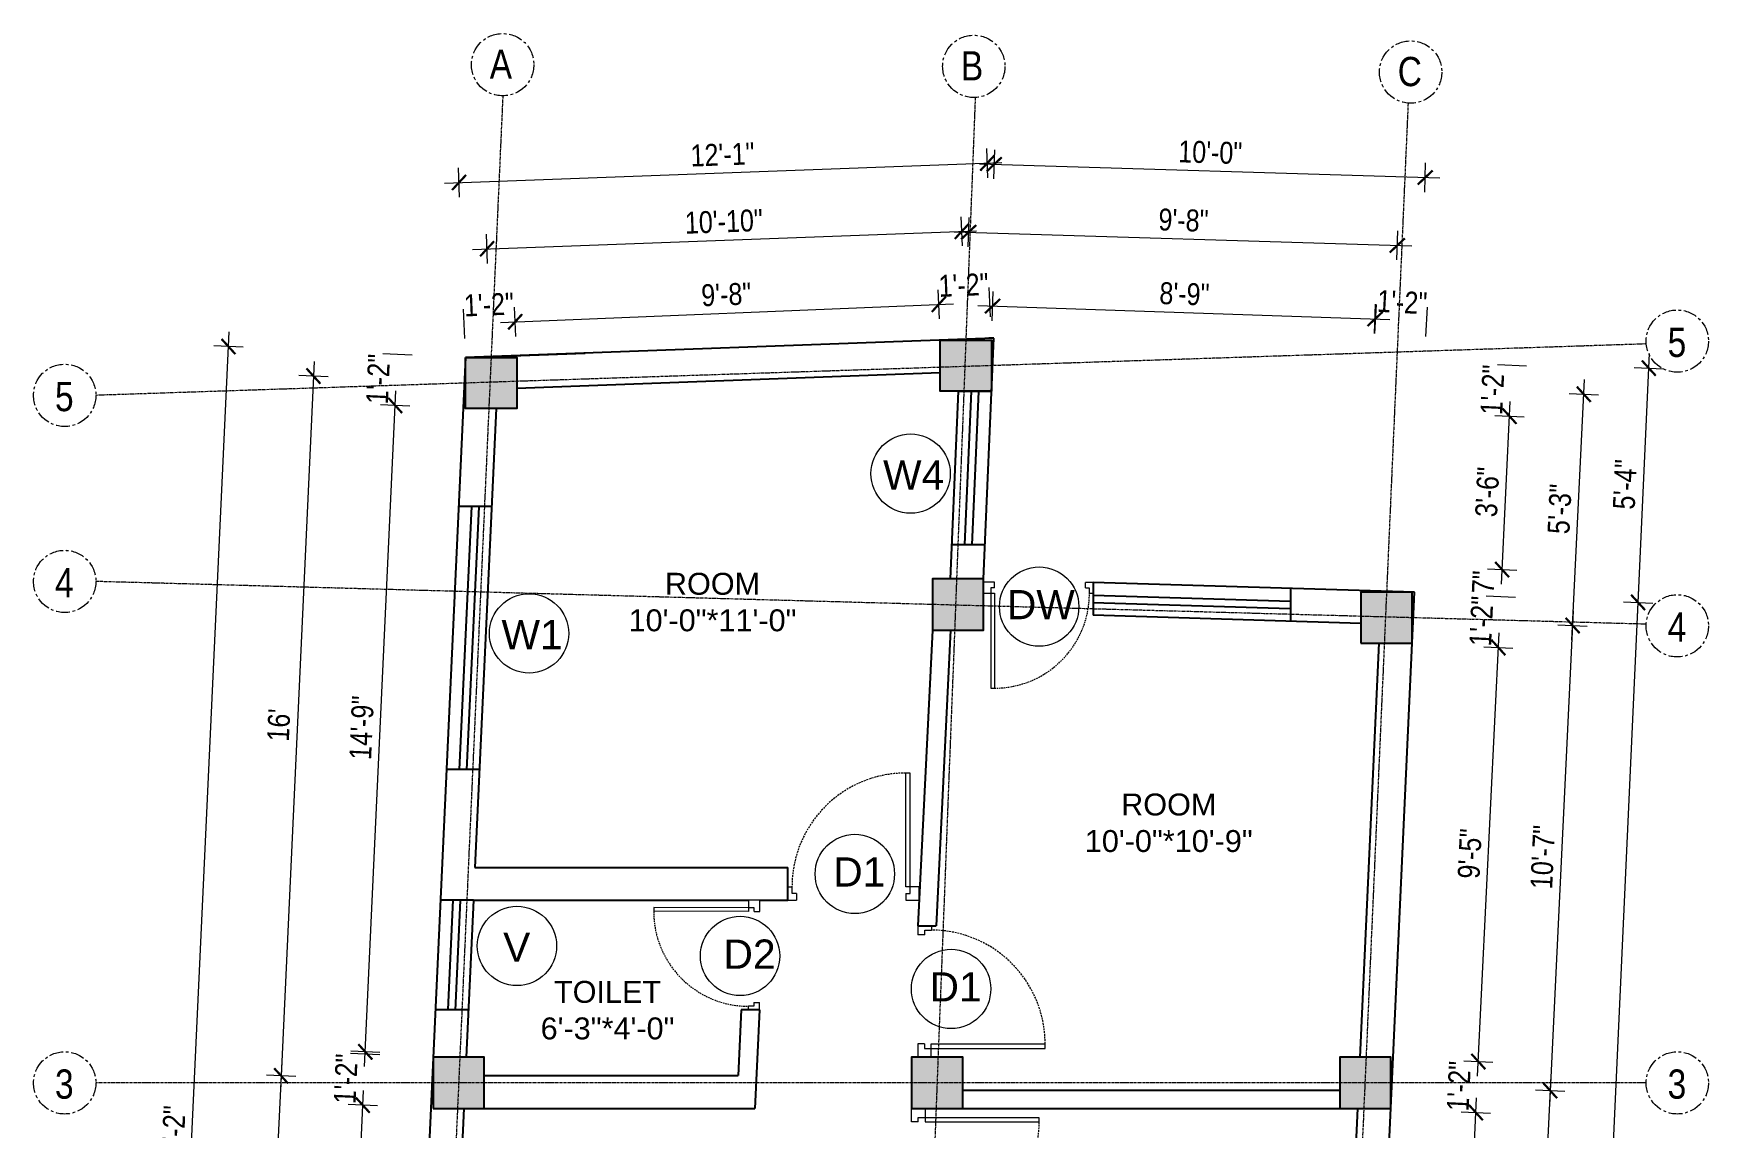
# Model space of a CAD drawing. Header units: inches. Extents: x -10117506 to -5032697, y -6529230 to -3254494.
# Drawn here: x -5047214.2 to -5046755.7, y -3259251 to -3258951.2 of the extents above; entities that cross this region are included whole.
import ezdxf

# ---------------------------------------------------------------- set-up
doc = ezdxf.new("R2010")
doc.units = ezdxf.units.IN
doc.header["$LTSCALE"] = 2
doc.header["$MEASUREMENT"] = 0
doc.header["$PDMODE"] = 34
doc.linetypes.add('CENTER', pattern=[2, 1.25, -0.25, 0.25, -0.25])
doc.linetypes.add('HIDDEN', pattern=[0.375, 0.25, -0.125])
doc.layers.get('0').update_dxf_attribs({"linetype": 'CONTINUOUS'})
doc.layers.get('DEFPOINTS').update_dxf_attribs({"color": 141, "linetype": 'CONTINUOUS'})
for name, color, linetype, lineweight in [('Annotate-Lite.w', 177, 'CONTINUOUS', 9), ('Annotations-Bold.w', 177, 'CONTINUOUS', 13), ('DIM 1-100', 4, 'CONTINUOUS', 13), ('Door-Window.w', 4, 'CONTINUOUS', 15), ('TEXT', 181, 'CONTINUOUS', 25)]:
    doc.layers.add(name, color=color, linetype=linetype, lineweight=lineweight)
doc.styles.add('ARAIL', font='ARIALN.TTF')
doc.styles.add('arial.', font='arial.ttf')
doc.styles.add('gaurav', font='arial.ttf')
doc.styles.get("Standard").update_dxf_attribs({"font": 'ARIALN.TTF'})
doc.dimstyles.new('1 by 96', dxfattribs={"dimtxt": 6, "dimasz": 4, "dimexe": 4, "dimexo": 4, "dimgap": 2, "dimtad": 1, "dimdec": 0, "dimzin": 0, "dimdsep": 46, "dimlunit": 4, "dimtxsty": 'Standard', "dimblk": 'ARCHTICK', "dimcen": 0, "dimdle": 4, "dimadec": 0, "dimazin": 0, "dimtfac": 1, "dimtdec": 0, "dimtix": 1, "dimtofl": 0, "dimtmove": 1, "dimatfit": 3, "dimldrblk": 'ARCHTICK', "dimfxl": 4, "dimfxlon": 1, "dimtolj": 1, "dimtzin": 0, "dimlwd": -1, "dimlwe": -1, "dimarcsym": 0})

# ---------------------------------------------------------------- blocks, each defined once
blk = doc.blocks.new('3-0')
at = {"ltscale": 3}
for p, q in [((11063.05, 10097.68), (11065.97, 10099.9)), ((11063.05, 10097.68), (11064.53, 10095.73)), ((11065.25, 10097.81), (11066.71, 10098.92)), ((11065.99, 10096.84), (11065.25, 10097.81)), ((11065.97, 10099.9), (11066.71, 10098.92)), ((11065.99, 10096.84), (11064.53, 10095.73)), ((11085.5, 10074.13), (11110.32, 10092.96)), ((11086.24, 10073.15), (11111.05, 10091.97)), ((11111.05, 10091.97), (11110.32, 10092.96)), ((11084.04, 10073.02), (11082.57, 10071.91)), ((11082.57, 10071.91), (11084.79, 10068.98)), ((11084.04, 10073.02), (11084.78, 10072.04)), ((11084.78, 10072.04), (11086.24, 10073.15)), ((11084.79, 10068.98), (11087.72, 10071.2)), ((11086.24, 10073.15), (11085.5, 10074.13)), ((11087.72, 10071.2), (11086.24, 10073.15))]:
    blk.add_line(p, q, dxfattribs=at)
at = {"layer": 'Door-Window.w', "color": 9, "linetype": 'HIDDEN', "lineweight": 18}
blk.add_arc((11085.5, 10074.13), 31.16, 37.1906, 127.1465, dxfattribs=at)
blk = doc.blocks.new('_ArchTick')
at = {"color": 0, "linetype": 'ByBlock', "const_width": 0.15}
blk.add_lwpolyline([(-0.5, -0.5), (0.5, 0.5)], dxfattribs=at)
blk = doc.blocks.new('*D769')
at = {"layer": 'DEFPOINTS', "color": 0, "ltscale": 0.5, "transparency": 16777216}
for p in [(-5047095.94, -3259046.92), (-5047146.42, -3259236.59), (-5047104.8, -3259238.51)]:
    blk.add_point(p, dxfattribs=at)
at = {"layer": 'DIM 1-100', "color": 0, "ltscale": 0.5, "transparency": 16777216}
for p, q in [((-5047137.38, -3259041), (-5047146.6, -3259240.58)), ((-5047133.57, -3259045.18), (-5047141.56, -3259044.81)), ((-5047142.42, -3259236.77), (-5047150.42, -3259236.4))]:
    blk.add_line(p, q, dxfattribs=at)
at = {"layer": 'DIM 1-100', "color": 0, "ltscale": 0.5, "transparency": 16777216, "xscale": 4, "yscale": 4, "zscale": 4}
for p, rotation in [((-5047137.57, -3259045), 87.35377427643434), ((-5047146.42, -3259236.59), 267.3537742764343)]:
    blk.add_blockref('_ArchTick', p, dxfattribs=dict(at, rotation=rotation))
at = {"layer": 'DIM 1-100', "color": 0, "ltscale": 0.5, "transparency": 16777216, "insert": (-5047147.05, -3259140.56), "char_height": 6, "attachment_point": 5, "rotation": 87.3538}
blk.add_mtext("\\A1;16'", dxfattribs=at)
blk = doc.blocks.new('*D770')
at = {"layer": 'DEFPOINTS', "color": 0, "ltscale": 0.5, "transparency": 16777216}
for p in [(-5047104.8, -3259238.51), (-5047152.66, -3259371.59), (-5047111.04, -3259373.51)]:
    blk.add_point(p, dxfattribs=at)
at = {"layer": 'DIM 1-100', "color": 0, "ltscale": 0.5, "transparency": 16777216}
for p, q in [((-5047146.24, -3259232.59), (-5047152.84, -3259375.58)), ((-5047142.42, -3259236.77), (-5047150.42, -3259236.4)), ((-5047148.66, -3259371.77), (-5047156.66, -3259371.4))]:
    blk.add_line(p, q, dxfattribs=at)
at = {"layer": 'DIM 1-100', "color": 0, "ltscale": 0.5, "transparency": 16777216, "xscale": 4, "yscale": 4, "zscale": 4}
for p, rotation in [((-5047146.42, -3259236.59), 87.35377427643306), ((-5047152.66, -3259371.59), 267.353774276433)]:
    blk.add_blockref('_ArchTick', p, dxfattribs=dict(at, rotation=rotation))
at = {"layer": 'DIM 1-100', "color": 0, "ltscale": 0.5, "transparency": 16777216, "insert": (-5047154.6, -3259303.85), "char_height": 6, "attachment_point": 5, "rotation": 87.3538}
blk.add_mtext('\\A1;11\'-3"', dxfattribs=at)
blk = doc.blocks.new('*D775')
at = {"layer": 'DEFPOINTS', "color": 0, "ltscale": 0.5, "transparency": 16777216}
for p in [(-5047124.06, -3259244.62), (-5047104.8, -3259245.51), (-5047111.04, -3259366.51)]:
    blk.add_point(p, dxfattribs=at)
at = {"layer": 'DIM 1-100', "color": 0, "ltscale": 0.5, "transparency": 16777216}
for p, q in [((-5047129.84, -3259369.65), (-5047123.87, -3259240.63)), ((-5047120.06, -3259244.81), (-5047128.05, -3259244.44)), ((-5047125.66, -3259365.84), (-5047133.65, -3259365.47))]:
    blk.add_line(p, q, dxfattribs=at)
at = {"layer": 'DIM 1-100', "color": 0, "ltscale": 0.5, "transparency": 16777216, "xscale": 4, "yscale": 4, "zscale": 4}
for p, rotation in [((-5047124.06, -3259244.62), 87.35377427643301), ((-5047129.65, -3259365.65), 267.353774276433)]:
    blk.add_blockref('_ArchTick', p, dxfattribs=dict(at, rotation=rotation))
at = {"layer": 'DIM 1-100', "color": 0, "ltscale": 0.5, "transparency": 16777216, "insert": (-5047131.91, -3259304.9), "char_height": 6, "attachment_point": 5, "rotation": 87.3538}
blk.add_mtext('\\A1;10\'-1"', dxfattribs=at)
blk = doc.blocks.new('*D776')
at = {"layer": 'DEFPOINTS', "color": 0, "ltscale": 0.5, "transparency": 16777216}
for p in [(-5047123.41, -3259230.65), (-5047104.8, -3259231.51), (-5047104.8, -3259245.51)]:
    blk.add_point(p, dxfattribs=at)
at = {"layer": 'DIM 1-100', "color": 0, "ltscale": 0.5, "transparency": 16777216}
for p, q in [((-5047119.42, -3259230.84), (-5047127.41, -3259230.47)), ((-5047120.06, -3259244.81), (-5047128.05, -3259244.44))]:
    blk.add_line(p, q, dxfattribs=at)
at = {"layer": 'DIM 1-100', "color": 0, "ltscale": 0.5, "transparency": 16777216, "insert": (-5047128.74, -3259237.4), "char_height": 6, "attachment_point": 5, "rotation": 87.3538}
blk.add_mtext('\\A1;1\'-2"', dxfattribs=at)
blk = doc.blocks.new('*D777')
at = {"layer": 'DEFPOINTS', "color": 0, "ltscale": 0.5, "transparency": 16777216}
for p in [(-5047115.2, -3259053.03), (-5047095.94, -3259053.92), (-5047090.8, -3259231.51)]:
    blk.add_point(p, dxfattribs=at)
at = {"layer": 'DIM 1-100', "color": 0, "ltscale": 0.5, "transparency": 16777216}
for p, q in [((-5047123.57, -3259234), (-5047115.02, -3259049.04)), ((-5047111.21, -3259053.22), (-5047119.2, -3259052.85)), ((-5047119.39, -3259230.19), (-5047127.38, -3259229.82))]:
    blk.add_line(p, q, dxfattribs=at)
at = {"layer": 'DIM 1-100', "color": 0, "ltscale": 0.5, "transparency": 16777216, "xscale": 4, "yscale": 4, "zscale": 4}
for p, rotation in [((-5047115.2, -3259053.03), 87.35377427643301), ((-5047123.38, -3259230.01), 267.353774276433)]:
    blk.add_blockref('_ArchTick', p, dxfattribs=dict(at, rotation=rotation))
at = {"layer": 'DIM 1-100', "color": 0, "ltscale": 0.5, "transparency": 16777216, "insert": (-5047124.35, -3259141.28), "char_height": 6, "attachment_point": 5, "rotation": 87.3538}
blk.add_mtext('\\A1;14\'-9"', dxfattribs=at)
blk = doc.blocks.new('*D778')
at = {"layer": 'DEFPOINTS', "color": 0, "ltscale": 0.5, "transparency": 16777216}
for p in [(-5047114.56, -3259039.06), (-5047095.94, -3259039.92), (-5047095.94, -3259053.92)]:
    blk.add_point(p, dxfattribs=at)
at = {"layer": 'DIM 1-100', "color": 0, "ltscale": 0.5, "transparency": 16777216}
for p, q in [((-5047110.56, -3259039.25), (-5047118.55, -3259038.88)), ((-5047111.21, -3259053.22), (-5047119.2, -3259052.85))]:
    blk.add_line(p, q, dxfattribs=at)
at = {"layer": 'DIM 1-100', "color": 0, "ltscale": 0.5, "transparency": 16777216, "insert": (-5047119.89, -3259045.81), "char_height": 6, "attachment_point": 5, "rotation": 87.3538}
blk.add_mtext('\\A1;1\'-2"', dxfattribs=at)
blk = doc.blocks.new('*D779')
at = {"layer": 'DEFPOINTS', "color": 0, "ltscale": 0.5, "transparency": 16777216}
for p in [(-5047160.83, -3259036.92), (-5047095.94, -3259039.92), (-5047115.98, -3259473.51)]:
    blk.add_point(p, dxfattribs=at)
at = {"layer": 'DIM 1-100', "color": 0, "ltscale": 0.5, "transparency": 16777216}
for p, q in [((-5047181.06, -3259474.51), (-5047160.65, -3259032.93)), ((-5047156.84, -3259037.11), (-5047164.83, -3259036.74)), ((-5047176.88, -3259470.7), (-5047184.87, -3259470.33))]:
    blk.add_line(p, q, dxfattribs=at)
at = {"layer": 'DIM 1-100', "color": 0, "ltscale": 0.5, "transparency": 16777216, "xscale": 4, "yscale": 4, "zscale": 4}
for p, rotation in [((-5047160.83, -3259036.92), 87.35377427646175), ((-5047180.87, -3259470.51), 267.3537742764618)]:
    blk.add_blockref('_ArchTick', p, dxfattribs=dict(at, rotation=rotation))
at = {"layer": 'DIM 1-100', "color": 0, "ltscale": 0.5, "transparency": 16777216, "insert": (-5047175.91, -3259253.48), "char_height": 6, "attachment_point": 5, "rotation": 87.3538}
blk.add_mtext('\\A1;36\'-2"', dxfattribs=at)
blk = doc.blocks.new('*D758')
at = {"layer": 'DEFPOINTS', "color": 0, "ltscale": 0.5, "transparency": 16777216}
for p in [(-5046836.53, -3259111.18), (-5046842.68, -3259238.51), (-5046799.07, -3259240.62)]:
    blk.add_point(p, dxfattribs=at)
at = {"layer": 'DIM 1-100', "color": 0, "ltscale": 0.5, "transparency": 16777216}
for p, q in [((-5046792.73, -3259109.29), (-5046799.27, -3259244.61)), ((-5046796.92, -3259113.09), (-5046788.93, -3259113.48)), ((-5046803.07, -3259240.42), (-5046795.08, -3259240.81))]:
    blk.add_line(p, q, dxfattribs=at)
at = {"layer": 'DIM 1-100', "color": 0, "ltscale": 0.5, "transparency": 16777216, "xscale": 4, "yscale": 4, "zscale": 4}
for p, rotation in [((-5046792.92, -3259113.29), 87.23477603585455), ((-5046799.07, -3259240.62), 267.2347760358546)]:
    blk.add_blockref('_ArchTick', p, dxfattribs=dict(at, rotation=rotation))
at = {"layer": 'DIM 1-100', "color": 0, "ltscale": 0.5, "transparency": 16777216, "insert": (-5046801.06, -3259176.71), "char_height": 6, "attachment_point": 5, "rotation": 87.2348}
blk.add_mtext('\\A1;10\'-7"', dxfattribs=at)
blk = doc.blocks.new('*D759')
at = {"layer": 'DEFPOINTS', "color": 0, "ltscale": 0.5, "transparency": 16777216}
for p in [(-5046842.68, -3259238.51), (-5046848.86, -3259373.51), (-5046805.59, -3259375.6)]:
    blk.add_point(p, dxfattribs=at)
at = {"layer": 'DIM 1-100', "color": 0, "ltscale": 0.5, "transparency": 16777216}
for p, q in [((-5046798.88, -3259236.62), (-5046805.79, -3259379.6)), ((-5046803.07, -3259240.42), (-5046795.08, -3259240.81)), ((-5046809.59, -3259375.41), (-5046801.6, -3259375.79))]:
    blk.add_line(p, q, dxfattribs=at)
at = {"layer": 'DIM 1-100', "color": 0, "ltscale": 0.5, "transparency": 16777216, "xscale": 4, "yscale": 4, "zscale": 4}
for p, rotation in [((-5046799.07, -3259240.62), 87.23477603585154), ((-5046805.59, -3259375.6), 267.2347760358515)]:
    blk.add_blockref('_ArchTick', p, dxfattribs=dict(at, rotation=rotation))
at = {"layer": 'DIM 1-100', "color": 0, "ltscale": 0.5, "transparency": 16777216, "insert": (-5046807.39, -3259307.86), "char_height": 6, "attachment_point": 5, "rotation": 87.2348}
blk.add_mtext('\\A1;11\'-3"', dxfattribs=at)
blk = doc.blocks.new('*D761')
at = {"layer": 'DEFPOINTS', "color": 0, "ltscale": 0.5, "transparency": 16777216}
for p in [(-5046836.21, -3259104.17), (-5046775, -3259106.97), (-5046853.12, -3259473.51)]:
    blk.add_point(p, dxfattribs=at)
at = {"layer": 'DIM 1-100', "color": 0, "ltscale": 0.5, "transparency": 16777216}
for p, q in [((-5046792.09, -3259480.31), (-5046774.81, -3259102.98)), ((-5046778.99, -3259106.79), (-5046771, -3259107.16)), ((-5046795.9, -3259476.13), (-5046787.91, -3259476.5))]:
    blk.add_line(p, q, dxfattribs=at)
at = {"layer": 'DIM 1-100', "color": 0, "ltscale": 0.5, "transparency": 16777216, "xscale": 4, "yscale": 4, "zscale": 4}
for p, rotation in [((-5046775, -3259106.97), 87.37866535708275), ((-5046791.91, -3259476.31), 267.3786653570828)]:
    blk.add_blockref('_ArchTick', p, dxfattribs=dict(at, rotation=rotation))
at = {"layer": 'DIM 1-100', "color": 0, "ltscale": 0.5, "transparency": 16777216, "insert": (-5046788.51, -3259291.41), "char_height": 6, "attachment_point": 5, "rotation": 87.3787}
blk.add_mtext('\\A1;30\'-10"', dxfattribs=at)
blk = doc.blocks.new('*D765')
at = {"layer": 'DEFPOINTS', "color": 0, "ltscale": 0.5, "transparency": 16777216}
for p in [(-5046842.68, -3259245.51), (-5046819.4, -3259246.64), (-5046848.86, -3259366.51)]:
    blk.add_point(p, dxfattribs=at)
at = {"layer": 'DIM 1-100', "color": 0, "ltscale": 0.5, "transparency": 16777216}
for p, q in [((-5046825.43, -3259371.65), (-5046819.2, -3259242.64)), ((-5046823.39, -3259246.44), (-5046815.4, -3259246.83)), ((-5046829.24, -3259367.46), (-5046821.24, -3259367.85))]:
    blk.add_line(p, q, dxfattribs=at)
at = {"layer": 'DIM 1-100', "color": 0, "ltscale": 0.5, "transparency": 16777216, "xscale": 4, "yscale": 4, "zscale": 4}
for p, rotation in [((-5046819.4, -3259246.64), 87.23477603585147), ((-5046825.24, -3259367.65), 267.2347760358515)]:
    blk.add_blockref('_ArchTick', p, dxfattribs=dict(at, rotation=rotation))
at = {"layer": 'DIM 1-100', "color": 0, "ltscale": 0.5, "transparency": 16777216, "insert": (-5046827.38, -3259306.9), "char_height": 6, "attachment_point": 5, "rotation": 87.2348}
blk.add_mtext('\\A1;10\'-1"', dxfattribs=at)
blk = doc.blocks.new('*D766')
at = {"layer": 'DEFPOINTS', "color": 0, "ltscale": 0.5, "transparency": 16777216}
for p in [(-5046842.68, -3259231.51), (-5046818.72, -3259232.67), (-5046842.68, -3259245.51)]:
    blk.add_point(p, dxfattribs=at)
at = {"layer": 'DIM 1-100', "color": 0, "ltscale": 0.5, "transparency": 16777216}
for p, q in [((-5046822.72, -3259232.48), (-5046814.73, -3259232.86)), ((-5046823.39, -3259246.44), (-5046815.4, -3259246.83))]:
    blk.add_line(p, q, dxfattribs=at)
at = {"layer": 'DIM 1-100', "color": 0, "ltscale": 0.5, "transparency": 16777216, "insert": (-5046824.06, -3259239.41), "char_height": 6, "attachment_point": 5, "rotation": 87.2348}
blk.add_mtext('\\A1;1\'-2"', dxfattribs=at)
blk = doc.blocks.new('*D767')
at = {"layer": 'DEFPOINTS', "color": 0, "ltscale": 0.5, "transparency": 16777216}
for p in [(-5046836.85, -3259118.17), (-5046813.25, -3259119.31), (-5046842.68, -3259231.51)]:
    blk.add_point(p, dxfattribs=at)
at = {"layer": 'DIM 1-100', "color": 0, "ltscale": 0.5, "transparency": 16777216}
for p, q in [((-5046818.91, -3259236.66), (-5046813.05, -3259115.32)), ((-5046817.24, -3259119.12), (-5046809.25, -3259119.5)), ((-5046822.72, -3259232.48), (-5046814.73, -3259232.86))]:
    blk.add_line(p, q, dxfattribs=at)
at = {"layer": 'DIM 1-100', "color": 0, "ltscale": 0.5, "transparency": 16777216, "xscale": 4, "yscale": 4, "zscale": 4}
for p, rotation in [((-5046813.25, -3259119.31), 87.23477603585147), ((-5046818.72, -3259232.67), 267.2347760358515)]:
    blk.add_blockref('_ArchTick', p, dxfattribs=dict(at, rotation=rotation))
at = {"layer": 'DIM 1-100', "color": 0, "ltscale": 0.5, "transparency": 16777216, "insert": (-5046821.04, -3259175.75), "char_height": 6, "attachment_point": 5, "rotation": 87.2348}
blk.add_mtext('\\A1;9\'-5"', dxfattribs=at)
blk = doc.blocks.new('*D768')
at = {"layer": 'DEFPOINTS', "color": 0, "ltscale": 0.5, "transparency": 16777216}
for p in [(-5046836.85, -3259104.17), (-5046812.57, -3259105.34), (-5046836.85, -3259118.17)]:
    blk.add_point(p, dxfattribs=at)
at = {"layer": 'DIM 1-100', "color": 0, "ltscale": 0.5, "transparency": 16777216}
for p, q in [((-5046816.57, -3259105.15), (-5046808.58, -3259105.54)), ((-5046817.24, -3259119.12), (-5046809.25, -3259119.5))]:
    blk.add_line(p, q, dxfattribs=at)
at = {"layer": 'DIM 1-100', "color": 0, "ltscale": 0.5, "transparency": 16777216, "insert": (-5046817.91, -3259112.09), "char_height": 6, "attachment_point": 5, "rotation": 87.2348}
blk.add_mtext('\\A1;1\'-2"', dxfattribs=at)
blk = doc.blocks.new('*D780')
at = {"layer": 'DEFPOINTS', "color": 0, "ltscale": 0.5, "transparency": 16777216}
for p in [(-5046960.1, -3259005.37), (-5046959, -3259035.14), (-5047088.94, -3259039.92)]:
    blk.add_point(p, dxfattribs=at)
at = {"layer": 'DIM 1-100', "color": 0, "ltscale": 0.5, "transparency": 16777216}
for p, q in [((-5046959.95, -3259009.37), (-5046960.24, -3259001.38)), ((-5047094.04, -3259010.3), (-5046956.1, -3259005.23)), ((-5047089.89, -3259014.15), (-5047090.19, -3259006.15))]:
    blk.add_line(p, q, dxfattribs=at)
at = {"layer": 'DIM 1-100', "color": 0, "ltscale": 0.5, "transparency": 16777216, "xscale": 4, "yscale": 4, "zscale": 4}
for p, rotation in [((-5046960.1, -3259005.37), 2.105301261559177), ((-5047090.04, -3259010.15), 182.1053012615592)]:
    blk.add_blockref('_ArchTick', p, dxfattribs=dict(at, rotation=rotation))
at = {"layer": 'DIM 1-100', "color": 0, "ltscale": 0.5, "transparency": 16777216, "insert": (-5047025.25, -3259002.7), "char_height": 6, "attachment_point": 5, "rotation": 2.1053}
blk.add_mtext('\\A1;10\'-10"', dxfattribs=at)
blk = doc.blocks.new('*D781')
at = {"layer": 'DEFPOINTS', "color": 0, "ltscale": 0.5, "transparency": 16777216}
for p in [(-5046953.13, -3258986.68), (-5046951.37, -3259034.61), (-5047095.94, -3259039.92)]:
    blk.add_point(p, dxfattribs=at)
at = {"layer": 'DIM 1-100', "color": 0, "ltscale": 0.5, "transparency": 16777216}
for p, q in [((-5046952.99, -3258990.68), (-5046953.28, -3258982.68)), ((-5047101.7, -3258992.14), (-5046949.14, -3258986.53)), ((-5047097.56, -3258995.99), (-5047097.85, -3258988))]:
    blk.add_line(p, q, dxfattribs=at)
at = {"layer": 'DIM 1-100', "color": 0, "ltscale": 0.5, "transparency": 16777216, "xscale": 4, "yscale": 4, "zscale": 4}
for p, rotation in [((-5046953.13, -3258986.68), 2.105301261245931), ((-5047097.71, -3258991.99), 182.1053012612459)]:
    blk.add_blockref('_ArchTick', p, dxfattribs=dict(at, rotation=rotation))
at = {"layer": 'DIM 1-100', "color": 0, "ltscale": 0.5, "transparency": 16777216, "insert": (-5047025.6, -3258984.33), "char_height": 6, "attachment_point": 5, "rotation": 2.1053}
blk.add_mtext('\\A1;12\'-1"', dxfattribs=at)
blk = doc.blocks.new('*D782')
at = {"layer": 'DEFPOINTS', "color": 0, "ltscale": 0.5, "transparency": 16777216}
for p in [(-5046966.41, -3259025.36), (-5046966, -3259035.14), (-5047081.94, -3259039.92)]:
    blk.add_point(p, dxfattribs=at)
at = {"layer": 'DIM 1-100', "color": 0, "ltscale": 0.5, "transparency": 16777216}
for p, q in [((-5046966.24, -3259029.35), (-5046966.57, -3259021.36)), ((-5047086.34, -3259030.3), (-5046962.41, -3259025.19)), ((-5047082.18, -3259034.13), (-5047082.51, -3259026.14))]:
    blk.add_line(p, q, dxfattribs=at)
at = {"layer": 'DIM 1-100', "color": 0, "ltscale": 0.5, "transparency": 16777216, "xscale": 4, "yscale": 4, "zscale": 4}
for p, rotation in [((-5046966.41, -3259025.36), 2.359245323736432), ((-5047082.35, -3259030.13), 182.3592453237364)]:
    blk.add_blockref('_ArchTick', p, dxfattribs=dict(at, rotation=rotation))
at = {"layer": 'DIM 1-100', "color": 0, "ltscale": 0.5, "transparency": 16777216, "insert": (-5047024.58, -3259022.68), "char_height": 6, "attachment_point": 5, "rotation": 2.3592}
blk.add_mtext('\\A1;9\'-8"', dxfattribs=at)
blk = doc.blocks.new('*D783')
at = {"layer": 'DEFPOINTS', "color": 0, "ltscale": 0.5, "transparency": 16777216}
for p in [(-5046952.43, -3259024.78), (-5046966, -3259035.14), (-5046952, -3259035.14)]:
    blk.add_point(p, dxfattribs=at)
at = {"layer": 'DIM 1-100', "color": 0, "ltscale": 0.5, "transparency": 16777216}
for p, q in [((-5046966.24, -3259029.35), (-5046966.57, -3259021.36)), ((-5046952.26, -3259028.78), (-5046952.59, -3259020.78))]:
    blk.add_line(p, q, dxfattribs=at)
at = {"layer": 'DIM 1-100', "color": 0, "ltscale": 0.5, "transparency": 16777216, "insert": (-5046959.62, -3259020.06), "char_height": 6, "attachment_point": 5, "rotation": 2.3592}
blk.add_mtext('\\A1;1\'-2"', dxfattribs=at)
blk = doc.blocks.new('*D784')
at = {"layer": 'DEFPOINTS', "color": 0, "ltscale": 0.5, "transparency": 16777216}
for p in [(-5047096.32, -3259030.71), (-5047095.94, -3259039.92), (-5047081.94, -3259039.92)]:
    blk.add_point(p, dxfattribs=at)
at = {"layer": 'DIM 1-100', "color": 0, "ltscale": 0.5, "transparency": 16777216}
for p, q in [((-5047096.16, -3259034.7), (-5047096.49, -3259026.71)), ((-5047082.18, -3259034.13), (-5047082.51, -3259026.14))]:
    blk.add_line(p, q, dxfattribs=at)
at = {"layer": 'DIM 1-100', "color": 0, "ltscale": 0.5, "transparency": 16777216, "insert": (-5047089.54, -3259025.41), "char_height": 6, "attachment_point": 5, "rotation": 2.3592}
blk.add_mtext('\\A1;1\'-2"', dxfattribs=at)
blk = doc.blocks.new('*D785')
at = {"layer": 'DEFPOINTS', "color": 0, "ltscale": 0.5, "transparency": 16777216}
for p in [(-5046840.91, -3259009.23), (-5046961.17, -3259100.55), (-5046843.85, -3259104.17)]:
    blk.add_point(p, dxfattribs=at)
at = {"layer": 'DIM 1-100', "color": 0, "ltscale": 0.5, "transparency": 16777216}
for p, q in [((-5046958.36, -3259009.6), (-5046958.11, -3259001.6)), ((-5046962.23, -3259005.48), (-5046836.92, -3259009.35)), ((-5046841.04, -3259013.22), (-5046840.79, -3259005.23))]:
    blk.add_line(p, q, dxfattribs=at)
at = {"layer": 'DIM 1-100', "color": 0, "ltscale": 0.5, "transparency": 16777216, "xscale": 4, "yscale": 4, "zscale": 4}
for p, rotation in [((-5046958.23, -3259005.6), 178.2307711003273), ((-5046840.91, -3259009.23), 358.2307711003274)]:
    blk.add_blockref('_ArchTick', p, dxfattribs=dict(at, rotation=rotation))
at = {"layer": 'DIM 1-100', "color": 0, "ltscale": 0.5, "transparency": 16777216, "insert": (-5046899.42, -3259002.35), "char_height": 6, "attachment_point": 5, "rotation": 358.2308}
blk.add_mtext('\\A1;9\'-8"', dxfattribs=at)
blk = doc.blocks.new('*D786')
at = {"layer": 'DEFPOINTS', "color": 0, "ltscale": 0.5, "transparency": 16777216}
for p in [(-5046833.27, -3258990.64), (-5046954.17, -3259082.51), (-5046836.21, -3259086.13)]:
    blk.add_point(p, dxfattribs=at)
at = {"layer": 'DIM 1-100', "color": 0, "ltscale": 0.5, "transparency": 16777216}
for p, q in [((-5046951.36, -3258991.02), (-5046951.11, -3258983.02)), ((-5046955.23, -3258986.89), (-5046829.27, -3258990.76)), ((-5046833.4, -3258994.64), (-5046833.15, -3258986.64))]:
    blk.add_line(p, q, dxfattribs=at)
at = {"layer": 'DIM 1-100', "color": 0, "ltscale": 0.5, "transparency": 16777216, "xscale": 4, "yscale": 4, "zscale": 4}
for p, rotation in [((-5046951.23, -3258987.02), 178.2403784459445), ((-5046833.27, -3258990.64), 358.2403784459445)]:
    blk.add_blockref('_ArchTick', p, dxfattribs=dict(at, rotation=rotation))
at = {"layer": 'DIM 1-100', "color": 0, "ltscale": 0.5, "transparency": 16777216, "insert": (-5046892.1, -3258983.77), "char_height": 6, "attachment_point": 5, "rotation": 358.2404}
blk.add_mtext('\\A1;10\'-0"', dxfattribs=at)
blk = doc.blocks.new('*D787')
at = {"layer": 'DEFPOINTS', "color": 0, "ltscale": 0.5, "transparency": 16777216}
for p in [(-5046846.98, -3259029.35), (-5046952, -3259035.14), (-5046847.29, -3259038.65)]:
    blk.add_point(p, dxfattribs=at)
at = {"layer": 'DIM 1-100', "color": 0, "ltscale": 0.5, "transparency": 16777216}
for p, q in [((-5046951.82, -3259029.84), (-5046951.56, -3259021.84)), ((-5046955.69, -3259025.71), (-5046842.98, -3259029.48)), ((-5046847.11, -3259033.34), (-5046846.84, -3259025.35))]:
    blk.add_line(p, q, dxfattribs=at)
at = {"layer": 'DIM 1-100', "color": 0, "ltscale": 0.5, "transparency": 16777216, "xscale": 4, "yscale": 4, "zscale": 4}
for p, rotation in [((-5046951.69, -3259025.84), 178.0827308173939), ((-5046846.98, -3259029.35), 358.0827308173939)]:
    blk.add_blockref('_ArchTick', p, dxfattribs=dict(at, rotation=rotation))
at = {"layer": 'DIM 1-100', "color": 0, "ltscale": 0.5, "transparency": 16777216, "insert": (-5046899.16, -3259022.53), "char_height": 6, "attachment_point": 5, "rotation": 358.0827}
blk.add_mtext('\\A1;8\'-9"', dxfattribs=at)
blk = doc.blocks.new('*D788')
at = {"layer": 'DEFPOINTS', "color": 0, "ltscale": 0.5, "transparency": 16777216}
for p in [(-5046832.86, -3259030.13), (-5046847.29, -3259038.65), (-5046836.85, -3259104.17)]:
    blk.add_point(p, dxfattribs=at)
at = {"layer": 'DIM 1-100', "color": 0, "ltscale": 0.5, "transparency": 16777216}
for p, q in [((-5046847.01, -3259033.37), (-5046846.58, -3259025.38)), ((-5046833.08, -3259034.12), (-5046832.65, -3259026.13))]:
    blk.add_line(p, q, dxfattribs=at)
at = {"layer": 'DIM 1-100', "color": 0, "ltscale": 0.5, "transparency": 16777216, "insert": (-5046839.56, -3259024.75), "char_height": 6, "attachment_point": 5, "rotation": 356.9212}
blk.add_mtext('\\A1;1\'-2"', dxfattribs=at)
blk = doc.blocks.new('*D789')
at = {"layer": 'DEFPOINTS', "color": 0, "ltscale": 0.5, "transparency": 16777216}
for p in [(-5046953.77, -3259091.14), (-5046812.22, -3259097.98), (-5046836.85, -3259104.17)]:
    blk.add_point(p, dxfattribs=at)
at = {"layer": 'DIM 1-100', "color": 0, "ltscale": 0.5, "transparency": 16777216}
for p, q in [((-5046816.21, -3259097.79), (-5046808.22, -3259098.17)), ((-5046816.57, -3259105.15), (-5046808.58, -3259105.54))]:
    blk.add_line(p, q, dxfattribs=at)
at = {"layer": 'DIM 1-100', "color": 0, "ltscale": 0.5, "transparency": 16777216, "insert": (-5046817.39, -3259101.42), "char_height": 6, "attachment_point": 5, "rotation": 87.2348}
blk.add_mtext('\\A1;7"', dxfattribs=at)
blk = doc.blocks.new('*D790')
at = {"layer": 'DEFPOINTS', "color": 0, "ltscale": 0.5, "transparency": 16777216}
for p in [(-5046951.99, -3259049.14), (-5046810.19, -3259055.99), (-5046953.77, -3259091.14)]:
    blk.add_point(p, dxfattribs=at)
at = {"layer": 'DIM 1-100', "color": 0, "ltscale": 0.5, "transparency": 16777216}
for p, q in [((-5046812.41, -3259101.98), (-5046809.99, -3259052)), ((-5046814.18, -3259055.8), (-5046806.19, -3259056.19)), ((-5046816.21, -3259097.79), (-5046808.22, -3259098.17))]:
    blk.add_line(p, q, dxfattribs=at)
at = {"layer": 'DIM 1-100', "color": 0, "ltscale": 0.5, "transparency": 16777216, "xscale": 4, "yscale": 4, "zscale": 4}
for p, rotation in [((-5046810.19, -3259055.99), 87.23477603585147), ((-5046812.22, -3259097.98), 267.2347760358515)]:
    blk.add_blockref('_ArchTick', p, dxfattribs=dict(at, rotation=rotation))
at = {"layer": 'DIM 1-100', "color": 0, "ltscale": 0.5, "transparency": 16777216, "insert": (-5046816.26, -3259076.74), "char_height": 6, "attachment_point": 5, "rotation": 87.2348}
blk.add_mtext('\\A1;3\'-6"', dxfattribs=at)
blk = doc.blocks.new('*D791')
at = {"layer": 'DEFPOINTS', "color": 0, "ltscale": 0.5, "transparency": 16777216}
for p in [(-5046952, -3259035.14), (-5046809.51, -3259042.03), (-5046951.99, -3259049.14)]:
    blk.add_point(p, dxfattribs=at)
at = {"layer": 'DIM 1-100', "color": 0, "ltscale": 0.5, "transparency": 16777216}
for p, q in [((-5046813.51, -3259041.83), (-5046805.52, -3259042.22)), ((-5046814.18, -3259055.8), (-5046806.19, -3259056.19))]:
    blk.add_line(p, q, dxfattribs=at)
at = {"layer": 'DIM 1-100', "color": 0, "ltscale": 0.5, "transparency": 16777216, "insert": (-5046814.86, -3259048.77), "char_height": 6, "attachment_point": 5, "rotation": 87.2348}
blk.add_mtext('\\A1;1\'-2"', dxfattribs=at)
blk = doc.blocks.new('*D792')
at = {"layer": 'DEFPOINTS', "color": 0, "ltscale": 0.5, "transparency": 16777216}
for p in [(-5046952, -3259042.14), (-5046789.86, -3259049.98), (-5046836.53, -3259111.18)]:
    blk.add_point(p, dxfattribs=at)
at = {"layer": 'DIM 1-100', "color": 0, "ltscale": 0.5, "transparency": 16777216}
for p, q in [((-5046793.86, -3259049.78), (-5046785.87, -3259050.17)), ((-5046793.12, -3259117.28), (-5046789.67, -3259045.98)), ((-5046796.92, -3259113.09), (-5046788.93, -3259113.48))]:
    blk.add_line(p, q, dxfattribs=at)
at = {"layer": 'DIM 1-100', "color": 0, "ltscale": 0.5, "transparency": 16777216, "xscale": 4, "yscale": 4, "zscale": 4}
for p, rotation in [((-5046789.86, -3259049.98), 87.23477603585452), ((-5046792.92, -3259113.29), 267.2347760358546)]:
    blk.add_blockref('_ArchTick', p, dxfattribs=dict(at, rotation=rotation))
at = {"layer": 'DIM 1-100', "color": 0, "ltscale": 0.5, "transparency": 16777216, "insert": (-5046796.45, -3259081.39), "char_height": 6, "attachment_point": 5, "rotation": 87.2348}
blk.add_mtext('\\A1;5\'-3"', dxfattribs=at)
blk = doc.blocks.new('*D793')
at = {"layer": 'DEFPOINTS', "color": 0, "ltscale": 0.5, "transparency": 16777216}
for p in [(-5046951.37, -3259034.61), (-5046772.06, -3259042.82), (-5046836.21, -3259104.17)]:
    blk.add_point(p, dxfattribs=at)
at = {"layer": 'DIM 1-100', "color": 0, "ltscale": 0.5, "transparency": 16777216}
for p, q in [((-5046775.18, -3259110.97), (-5046771.88, -3259038.82)), ((-5046776.06, -3259042.63), (-5046768.06, -3259043)), ((-5046778.99, -3259106.79), (-5046771, -3259107.16))]:
    blk.add_line(p, q, dxfattribs=at)
at = {"layer": 'DIM 1-100', "color": 0, "ltscale": 0.5, "transparency": 16777216, "xscale": 4, "yscale": 4, "zscale": 4}
for p, rotation in [((-5046772.06, -3259042.82), 87.37866535708275), ((-5046775, -3259106.97), 267.3786653570828)]:
    blk.add_blockref('_ArchTick', p, dxfattribs=dict(at, rotation=rotation))
at = {"layer": 'DIM 1-100', "color": 0, "ltscale": 0.5, "transparency": 16777216, "insert": (-5046778.58, -3259074.66), "char_height": 6, "attachment_point": 5, "rotation": 87.3787}
blk.add_mtext('\\A1;5\'-4"', dxfattribs=at)

msp = doc.modelspace()

# ---------------------------------------------------------------- hatches: boundary and pattern name
at = {"ltscale": 0.5}
for points in [[(-5046951.99, -3259035.14), (-5046965.99, -3259035.14), (-5046965.99, -3259049.14), (-5046951.99, -3259049.14)], [(-5047081.94, -3259039.92), (-5047095.94, -3259039.92), (-5047095.94, -3259053.92), (-5047081.94, -3259053.92)], [(-5046954.17, -3259100.55), (-5046968.17, -3259100.55), (-5046968.17, -3259114.55), (-5046954.17, -3259114.55)], [(-5046836.85, -3259104.17), (-5046850.85, -3259104.17), (-5046850.85, -3259118.17), (-5046836.85, -3259118.17)], [(-5047090.8, -3259231.51), (-5047104.8, -3259231.51), (-5047104.8, -3259245.51), (-5047090.8, -3259245.51)], [(-5046959.85, -3259231.51), (-5046973.85, -3259231.51), (-5046973.85, -3259245.51), (-5046959.85, -3259245.51)], [(-5046842.68, -3259231.51), (-5046856.68, -3259231.51), (-5046856.68, -3259245.51), (-5046842.68, -3259245.51)]]:
    msp.add_hatch(color=1, dxfattribs=at).paths.add_polyline_path(points)

# ---------------------------------------------------------------- linework, layer by layer
for p, q in [((-5046951.37, -3259034.61), (-5047095.94, -3259039.92)), ((-5046954.17, -3259100.55), (-5046951.37, -3259034.61)), ((-5047095.94, -3259039.92), (-5047115.98, -3259473.51)), ((-5047095.94, -3259039.92), (-5047063.16, -3259038.72)), ((-5046966, -3259044.15), (-5047081.94, -3259048.41)), ((-5046963.18, -3259100.55), (-5046961, -3259049.14)), ((-5046961, -3259049.14), (-5046951.99, -3259049.14)), ((-5046959.27, -3259091.1), (-5046957.49, -3259049.1)), ((-5046957.27, -3259091.19), (-5046955.49, -3259049.19)), ((-5047087.58, -3259053.92), (-5047093.39, -3259179.51)), ((-5047088.82, -3259080.72), (-5047097.83, -3259080.72)), ((-5047094.32, -3259080.67), (-5047097.65, -3259152.67)), ((-5047092.33, -3259080.76), (-5047095.65, -3259152.76)), ((-5046962.78, -3259091.14), (-5046953.77, -3259091.14)), ((-5046836.21, -3259104.17), (-5046924.17, -3259101.47)), ((-5046924.17, -3259101.47), (-5046924.17, -3259110.47)), ((-5046924.14, -3259104.97), (-5046870.14, -3259106.63)), ((-5046870.17, -3259103.13), (-5046870.17, -3259112.13)), ((-5046853.12, -3259473.51), (-5046836.21, -3259104.17)), ((-5046924.2, -3259106.97), (-5046870.2, -3259108.63)), ((-5046850.85, -3259112.73), (-5046924.17, -3259110.47)), ((-5046968.17, -3259114.55), (-5046972.1, -3259195.51)), ((-5046963.16, -3259114.55), (-5046967.1, -3259195.51)), ((-5046851.05, -3259231.51), (-5046845.86, -3259118.17)), ((-5047092.15, -3259152.72), (-5047101.16, -3259152.72)), ((-5047093.39, -3259179.51), (-5047007.76, -3259179.51)), ((-5047007.76, -3259188.51), (-5047007.76, -3259179.51)), ((-5047093.8, -3259188.51), (-5047102.8, -3259188.51)), ((-5047100.69, -3259218.46), (-5047099.3, -3259188.46)), ((-5047098.69, -3259218.56), (-5047097.3, -3259188.56)), ((-5047093.8, -3259188.51), (-5047095.79, -3259231.51)), ((-5047093.8, -3259188.51), (-5047018.47, -3259188.51)), ((-5047015.41, -3259188.51), (-5047007.76, -3259188.51)), ((-5046972.1, -3259195.51), (-5046967.1, -3259195.51)), ((-5047095.19, -3259218.51), (-5047104.2, -3259218.51)), ((-5047020.47, -3259218.51), (-5047021.31, -3259236.51)), ((-5047015.47, -3259218.51), (-5047020.47, -3259218.51)), ((-5047015.47, -3259218.51), (-5047016.72, -3259245.51)), ((-5047090.8, -3259236.51), (-5047021.31, -3259236.51)), ((-5046959.85, -3259240.51), (-5046856.68, -3259240.51)), ((-5047096.44, -3259245.51), (-5047102.03, -3259366.51)), ((-5047090.8, -3259245.51), (-5047016.72, -3259245.51)), ((-5046959.85, -3259245.51), (-5046856.68, -3259245.51)), ((-5046857.23, -3259366.51), (-5046851.69, -3259245.51))]:
    msp.add_line(p, q, dxfattribs=at)
at = {"color": 3, "ltscale": 0.5}
msp.add_line((-5046951.37, -3259034.61), (-5046952.74, -3259034.66), dxfattribs=at)
at = {"ltscale": 0.5}
for points in [[(-5046966, -3259035.14), (-5046952, -3259035.14), (-5046952, -3259049.14), (-5046966, -3259049.14)], [(-5047095.94, -3259039.92), (-5047081.94, -3259039.92), (-5047081.94, -3259053.92), (-5047095.94, -3259053.92)], [(-5046968.17, -3259114.55), (-5046954.17, -3259114.55), (-5046954.17, -3259100.55), (-5046968.17, -3259100.55)], [(-5046850.85, -3259118.17), (-5046836.85, -3259118.17), (-5046836.85, -3259104.17), (-5046850.85, -3259104.17)], [(-5047104.8, -3259245.51), (-5047090.8, -3259245.51), (-5047090.8, -3259231.51), (-5047104.8, -3259231.51)], [(-5046973.85, -3259245.51), (-5046959.85, -3259245.51), (-5046959.85, -3259231.51), (-5046973.85, -3259231.51)], [(-5046856.68, -3259245.51), (-5046842.68, -3259245.51), (-5046842.68, -3259231.51), (-5046856.68, -3259231.51)]]:
    msp.add_lwpolyline(points, close=True, dxfattribs=at)
at = {"layer": 'Annotate-Lite.w', "ltscale": 0.005}
for centre in [(-5046974.11, -3259071.71), (-5046938.93, -3259108.13), (-5047078.55, -3259115.45), (-5046989.38, -3259181.32), (-5047081.87, -3259201.01), (-5047020.79, -3259203.76), (-5046963.03, -3259212.79)]:
    msp.add_circle(centre, 10.86, dxfattribs=at)
at = {"layer": 'Annotations-Bold.w', "linetype": 'CENTER', "ltscale": 0.3}
for p, q in [((-5047085.74, -3258968.27), (-5047111.79, -3259550.76)), ((-5046956.43, -3258968.72), (-5046978.98, -3259550.76)), ((-5046837.95, -3258970.26), (-5046863.52, -3259550.76)), ((-5046773.09, -3259036.21), (-5047197.13, -3259050.28)), ((-5046773.09, -3259112.93), (-5047197.13, -3259101.23)), ((-5046773.09, -3259238.51), (-5047197.13, -3259238.51))]:
    msp.add_line(p, q, dxfattribs=at)
at = {"layer": 'Annotations-Bold.w', "linetype": 'CENTER', "ltscale": 1.5}
for centre in [(-5047085.78, -3258959.74), (-5046956.82, -3258960.2), (-5046837.25, -3258961.76), (-5046764.26, -3259035.43), (-5047205.66, -3259050.28), (-5047205.66, -3259101.23), (-5046764.26, -3259113.38), (-5047205.66, -3259238.51), (-5046764.26, -3259238.51)]:
    msp.add_circle(centre, 8.53, dxfattribs=at)

# ---------------------------------------------------------------- block references
at = {"layer": 'Door-Window.w', "linetype": 'ByBlock'}
for p, xscale, yscale, zscale, rotation in [((-5048038.1, -3246671.85), 0.8331589851548311, 0.8331589852459729, 0.8331589850765497, 232.7330628721138), ((-5045651.2, -3274102.24), 0.999791003999291, 0.9997910037636757, 0.9997910039624013, 52.80940477362314), ((-5034585.85, -3258104.61), 0.8331589851548311, 0.8331589852459729, 0.8331589850765497, 142.7330628721138), ((-5061885.86, -3260552.07), 0.9997910043702504, 0.9997910037636757, 0.9997910039624012, 322.809404789754), ((-5061887.58, -3257924.95), -0.9997910043702504, 0.9997910037636757, 0.9997910039624012, 217.190595210246)]:
    msp.add_blockref('3-0', p, dxfattribs=dict(at, xscale=xscale, yscale=yscale, zscale=zscale, rotation=rotation))

# ---------------------------------------------------------------- texts
at = {"layer": 'Annotate-Lite.w', "ltscale": 0.005, "char_height": 8, "attachment_point": 1, "style": 'gaurav'}
for s, insert in [('W4', (-5046981.66, -3259068.06)), ('DW', (-5046947.78, -3259103.57)), ('W1', (-5047086.1, -3259111.8)), ('D1', (-5046995.3, -3259176.76)), ('V', (-5047085.66, -3259197.36)), ('D2', (-5047025.35, -3259199.26)), ('D1', (-5046968.95, -3259208.23))]:
    msp.add_mtext_dynamic_manual_height_columns(s, width=8, gutter_width=100, heights=[0], dxfattribs=dict(at, insert=insert))
at = {"layer": 'Annotations-Bold.w', "linetype": 'CENTER', "ltscale": 1.5, "char_height": 8, "attachment_point": 1, "style": 'ARAIL'}
for s, insert in [('A', (-5047089.32, -3258955.6)), ('B', (-5046960.36, -3258956.06)), ('C', (-5046840.79, -3258957.62)), ('5', (-5046766.91, -3259031.76)), ('5', (-5047208.31, -3259046.61)), ('4', (-5047208.31, -3259097.56)), ('4', (-5046766.91, -3259109.71)), ('3', (-5047208.31, -3259234.84)), ('3', (-5046766.91, -3259234.84))]:
    msp.add_mtext_dynamic_manual_height_columns(s, width=6.5393, gutter_width=100, heights=[0], dxfattribs=dict(at, insert=insert))
at = {"layer": 'TEXT', "lineweight": -2, "char_height": 6, "attachment_point": 5, "style": 'arial.'}
for s, insert in [('ROOM\\P10\'-0"*11\'-0"', (-5047028.34, -3259106.91)), ('ROOM\\P10\'-0"*10\'-9"', (-5046903.46, -3259167.34)), ('TOILET\\P6\'-3"*4\'-0"', (-5047057.07, -3259218.64))]:
    msp.add_mtext_dynamic_manual_height_columns(s, width=45.7314, gutter_width=30, heights=[0], dxfattribs=dict(at, insert=insert))

# ---------------------------------------------------------------- dimensions: what is measured, and where the dimension line sits
at = {"layer": 'DIM 1-100', "ltscale": 0.5}
for p1, p2, distance, picture, middle in [((-5047095.94, -3259039.92), (-5046951.37, -3259034.61), 47.96, '*D781', (-5047025.6, -3258984.33)), ((-5047088.94, -3259039.92), (-5046959, -3259035.14), 29.79, '*D780', (-5047025.25, -3259002.7)), ((-5047081.94, -3259039.92), (-5046966, -3259035.14), 9.8, '*D782', (-5047024.58, -3259022.68)), ((-5046952, -3259035.14), (-5046847.29, -3259038.65), 9.31, '*D787', (-5046899.16, -3259022.53)), ((-5047115.98, -3259473.51), (-5047095.94, -3259039.92), 64.96, '*D779', (-5047175.91, -3259253.48)), ((-5047095.94, -3259046.92), (-5047104.8, -3259238.51), -41.67, '*D769', (-5047147.05, -3259140.56)), ((-5046853.12, -3259473.51), (-5046836.21, -3259104.17), -61.27, '*D761', (-5046788.51, -3259291.41)), ((-5046836.53, -3259111.18), (-5046842.68, -3259238.51), 43.66, '*D758', (-5046801.06, -3259176.71))]:
    dim = msp.add_aligned_dim(p1=p1, p2=p2, distance=distance, dimstyle='1 by 96', dxfattribs=at)
    dim.commit()
    dim.dimension.update_dxf_attribs({"geometry": picture, "text_midpoint": middle})
for p1, p2, distance, text, picture, middle in [((-5046954.17, -3259082.51), (-5046836.21, -3259086.13), 95.54, '10\'-0"', '*D786', (-5046892.1, -3258983.77)), ((-5046961.17, -3259100.55), (-5046843.85, -3259104.17), 94.99, '9\'-8"', '*D785', (-5046899.42, -3259002.35))]:
    dim = msp.add_aligned_dim(p1=p1, p2=p2, distance=distance, text=text, dimstyle='1 by 96', dxfattribs=at)
    dim.commit()
    dim.dimension.update_dxf_attribs({"geometry": picture, "text_midpoint": middle})
for base, p1, p2, angle, picture, middle in [((-5046952.43, -3259024.78), (-5046966, -3259035.14), (-5046952, -3259035.14), 182.3592, '*D783', (-5046959.62, -3259020.06)), ((-5047096.32, -3259030.71), (-5047081.94, -3259039.92), (-5047095.94, -3259039.92), 182.3592, '*D784', (-5047089.54, -3259025.41)), ((-5046832.86, -3259030.13), (-5046847.29, -3259038.65), (-5046836.85, -3259104.17), 176.9212, '*D788', (-5046839.56, -3259024.75)), ((-5046809.51, -3259042.03), (-5046951.99, -3259049.14), (-5046952, -3259035.14), 87.2348, '*D791', (-5046814.86, -3259048.77)), ((-5046772.06, -3259042.82), (-5046836.21, -3259104.17), (-5046951.37, -3259034.61), 267.3787, '*D793', (-5046778.58, -3259074.66)), ((-5047114.56, -3259039.06), (-5047095.94, -3259053.92), (-5047095.94, -3259039.92), 87.3538, '*D778', (-5047119.89, -3259045.81)), ((-5046789.86, -3259049.98), (-5046836.53, -3259111.18), (-5046952, -3259042.14), 87.2348, '*D792', (-5046796.45, -3259081.39)), ((-5047115.2, -3259053.03), (-5047090.8, -3259231.51), (-5047095.94, -3259053.92), 87.3538, '*D777', (-5047124.35, -3259141.28)), ((-5046810.19, -3259055.99), (-5046953.77, -3259091.14), (-5046951.99, -3259049.14), 87.2348, '*D790', (-5046816.26, -3259076.74)), ((-5046812.22, -3259097.98), (-5046836.85, -3259104.17), (-5046953.77, -3259091.14), 87.2348, '*D789', (-5046817.39, -3259101.42)), ((-5046812.57, -3259105.34), (-5046836.85, -3259118.17), (-5046836.85, -3259104.17), 87.2348, '*D768', (-5046817.91, -3259112.09)), ((-5046813.25, -3259119.31), (-5046842.68, -3259231.51), (-5046836.85, -3259118.17), 87.2348, '*D767', (-5046821.04, -3259175.75)), ((-5047123.41, -3259230.65), (-5047104.8, -3259245.51), (-5047104.8, -3259231.51), 87.3538, '*D776', (-5047128.74, -3259237.4)), ((-5047152.66, -3259371.59), (-5047104.8, -3259238.51), (-5047111.04, -3259373.51), 87.3538, '*D770', (-5047154.6, -3259303.85)), ((-5046818.72, -3259232.67), (-5046842.68, -3259245.51), (-5046842.68, -3259231.51), 87.2348, '*D766', (-5046824.06, -3259239.41)), ((-5046805.59, -3259375.6), (-5046842.68, -3259238.51), (-5046848.86, -3259373.51), 87.2348, '*D759', (-5046807.39, -3259307.86)), ((-5047124.06, -3259244.62), (-5047111.04, -3259366.51), (-5047104.8, -3259245.51), 87.3538, '*D775', (-5047131.91, -3259304.9)), ((-5046819.4, -3259246.64), (-5046848.86, -3259366.51), (-5046842.68, -3259245.51), 87.2348, '*D765', (-5046827.38, -3259306.9))]:
    dim = msp.add_linear_dim(base=base, p1=p1, p2=p2, angle=angle, dimstyle='1 by 96', dxfattribs=at)
    dim.commit()
    dim.dimension.update_dxf_attribs({"geometry": picture, "text_midpoint": middle})

doc.saveas('drawing.dxf')
